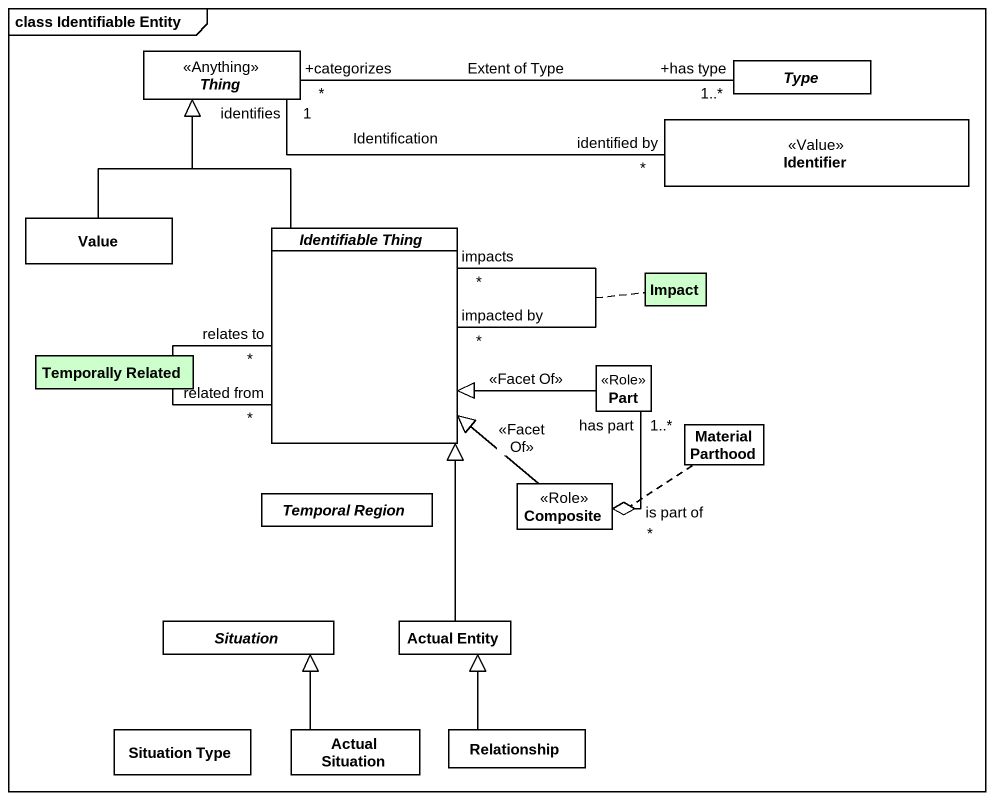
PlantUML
@startuml
mainframe class Identifiable Entity
hide circle
hide empty members
abstract class Thing <<Anything>>
abstract class Type
class Identifier <<Value>>
class Value
abstract class "Identifiable Thing" as Identifiable_Thing
class Impact #CCFFCC
class "Temporally Related" as Temporally_Related #CCFFCC
class Part <<Role>>
class "Material Parthood" as Material_Parthood
abstract class "Temporal Region" as Temporal_Region
class Composite <<Role>>
abstract class Situation
class "Actual Entity" as Actual_Entity
class "Situation Type" as Situation_Type
class "Actual Situation" as Actual_Situation
class Relationship
Type "+has type\n1..*" -left- "+categorizes\n*" Thing : Extent of Type
Identifier "identified by\n*" -left- "identifies\n1" Thing : Identification
Value -up-|> Thing
Identifiable_Thing -up-|> Thing
Identifiable_Thing "related from\n*" -- "relates to\n*" Identifiable_Thing
(Identifiable_Thing, Identifiable_Thing) .. Temporally_Related
Identifiable_Thing "impacted by\n*" -- "impacts\n*" Identifiable_Thing
(Identifiable_Thing, Identifiable_Thing) .. Impact
Part -left-|> Identifiable_Thing : <<Facet Of>>
Composite -up-|> Identifiable_Thing : <<Facet Of>>
Composite "is part of\n*" o-up- "has part\n1..*" Part
(Composite, Part) .. Material_Parthood
Actual_Entity -up-|> Identifiable_Thing
Actual_Situation -up-|> Situation
Relationship -up-|> Actual_Entity
@enduml
